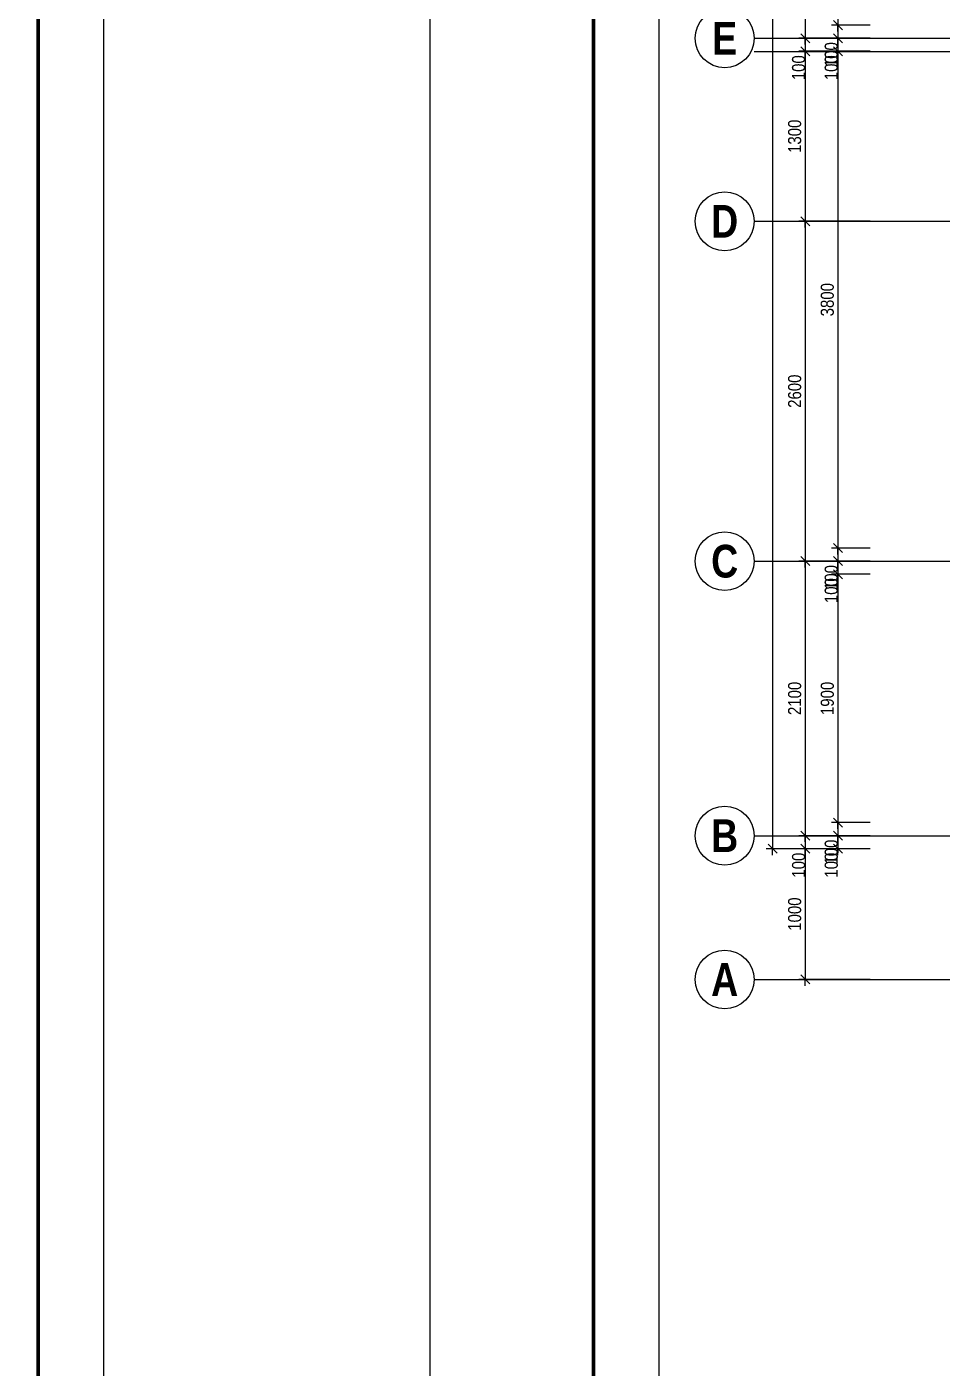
# Model space of a CAD drawing. Extents: x 0 to 206258, y -403073 to 0.
# Drawn here: x 133419 to 140424, y -39065 to -28805 of the extents above; entities that cross this region are included whole.
import ezdxf
from ezdxf.enums import TextEntityAlignment as Align
from ezdxf.lldxf.tags import DXFTag

# ---------------------------------------------------------------- set-up
doc = ezdxf.new("R2010")
doc.units = 0
doc.header["$LTSCALE"] = 1000
for name, color, linetype in [('Axis Circle(Dir 1)', 150, 'Continuous'), ('Axis Label(Dir 1)', 7, 'Continuous'), ('Axis Line(Dir 1)', 8, 'CENTER2'), ('Dimension Line', 5, 'Continuous'), ('SHEETSUMMARY-50', 1, 'Continuous'), ('SheetView', 40, 'Continuous'), ('SheetViewOut', 231, 'Continuous')]:
    doc.layers.add(name, color=color, linetype=linetype)
doc.layers.add('Ghost Axis Line', color=254, linetype='Continuous', true_color=0xbebebe)
doc.styles.add('Axis Label(Dir 1)', font='ARIALNB.TTF', dxfattribs={"height": 250})
doc.styles.add('Dimension Text', font='ARIALN.TTF', dxfattribs={"height": 100})
tags = doc.linetypes.add('CENTER2', pattern=[1.125, 0.75, -0.125, 0.125, -0.125]).pattern_tags.tags
tags[10:11] = [DXFTag(74, 4), DXFTag(75, 0), DXFTag(340, '0'), DXFTag(46, 0.0), DXFTag(50, 0.0), DXFTag(44, 0.0), DXFTag(45, 0.0)]
tags[8:9] = [DXFTag(74, 4), DXFTag(75, 0), DXFTag(340, '0'), DXFTag(46, 0.0), DXFTag(50, 0.0), DXFTag(44, 0.0), DXFTag(45, 0.0)]
tags[6:7] = [DXFTag(74, 4), DXFTag(75, 0), DXFTag(340, '0'), DXFTag(46, 0.0), DXFTag(50, 0.0), DXFTag(44, 0.0), DXFTag(45, 0.0)]
tags[4:5] = [DXFTag(74, 4), DXFTag(75, 0), DXFTag(340, '0'), DXFTag(46, 0.0), DXFTag(50, 0.0), DXFTag(44, 0.0), DXFTag(45, 0.0)]
doc.dimstyles.get("Standard").update_dxf_attribs({"dimtxt": 100, "dimasz": 30, "dimexe": 48.3, "dimexo": 103.5, "dimgap": 30, "dimtad": 1, "dimtoh": 1, "dimdec": 1, "dimdsep": 46, "dimtxsty": 'Dimension Text', "dimblk": 'PCDIM_TICK', "dimcen": 0.09, "dimclrd": 5, "dimclre": 5, "dimclrt": 5, "dimadec": 1, "dimazin": 0, "dimtp": 1, "dimtm": 1, "dimtfac": 1, "dimtdec": 4, "dimtofl": 0, "dimtmove": 0, "dimatfit": 3, "dimfxl": 1, "dimtolj": 1, "dimtzin": 0, "dimarcsym": 0})

# ---------------------------------------------------------------- blocks, each defined once
blk = doc.blocks.new('PCDIM_TICK')
at = {"layer": 'Dimension Line', "color": 0, "transparency": 33554687}
for p, q in [((1.15, 1.15), (-1.15, -1.15)), ((1.61, 0), (0, 0))]:
    blk.add_line(p, q, dxfattribs=at)
blk = doc.blocks.new('*U1274')
at = {"layer": 'Dimension Line', "color": 5, "true_color": 0x0000ff, "transparency": 16777216}
for p, q in [((139872, -26792), (139578, -26792)), ((139626, -26792), (139626, -28792)), ((139872, -28792), (139578, -28792))]:
    blk.add_line(p, q, dxfattribs=at)
at = {"layer": 'Dimension Line', "color": 5, "true_color": 0x0000ff, "transparency": 16777216, "xscale": 30, "yscale": 30}
for p, rotation in [((139626, -26792), 89.99999999999447), ((139626, -28792), 269.9999999999834)]:
    blk.add_blockref('PCDIM_TICK', p, dxfattribs=dict(at, rotation=rotation))
at = {"layer": 'Dimension Line', "color": 5, "true_color": 0x0000ff, "transparency": 16777216, "insert": (139596, -27792), "char_height": 100, "width": 247.25, "attachment_point": 8, "rotation": 90, "style": 'Dimension Text'}
blk.add_mtext('2000', dxfattribs=at)
blk = doc.blocks.new('*U1275')
at = {"layer": 'Dimension Line', "color": 5, "true_color": 0x0000ff, "transparency": 16777216}
for p, q in [((139872, -28792), (139578, -28792)), ((139626, -28792), (139626, -28892)), ((139872, -28892), (139578, -28892)), ((139626, -28892), (139626, -28922))]:
    blk.add_line(p, q, dxfattribs=at)
at = {"layer": 'Dimension Line', "color": 5, "true_color": 0x0000ff, "transparency": 16777216, "xscale": 30, "yscale": 30}
for p, rotation in [((139626, -28792), 89.99999999999447), ((139626, -28892), 269.9999999999834)]:
    blk.add_blockref('PCDIM_TICK', p, dxfattribs=dict(at, rotation=rotation))
at = {"layer": 'Dimension Line', "color": 5, "true_color": 0x0000ff, "transparency": 16777216, "insert": (139626, -28922), "char_height": 100, "width": 173.93, "attachment_point": 9, "rotation": 90, "style": 'Dimension Text'}
blk.add_mtext('100', dxfattribs=at)
blk = doc.blocks.new('*U1276')
at = {"layer": 'Dimension Line', "color": 5, "true_color": 0x0000ff, "transparency": 16777216}
for p, q in [((139872, -28892), (139578, -28892)), ((139626, -28892), (139626, -28992)), ((139872, -28992), (139578, -28992)), ((139626, -28992), (139626, -29022))]:
    blk.add_line(p, q, dxfattribs=at)
at = {"layer": 'Dimension Line', "color": 5, "true_color": 0x0000ff, "transparency": 16777216, "xscale": 30, "yscale": 30}
for p, rotation in [((139626, -28892), 89.99999999999447), ((139626, -28992), 269.9999999999834)]:
    blk.add_blockref('PCDIM_TICK', p, dxfattribs=dict(at, rotation=rotation))
at = {"layer": 'Dimension Line', "color": 5, "true_color": 0x0000ff, "transparency": 16777216, "insert": (139626, -29022), "char_height": 100, "width": 173.93, "attachment_point": 9, "rotation": 90, "style": 'Dimension Text'}
blk.add_mtext('100', dxfattribs=at)
blk = doc.blocks.new('*U1277')
at = {"layer": 'Dimension Line', "color": 5, "true_color": 0x0000ff, "transparency": 16777216}
for p, q in [((139872, -28992), (139578, -28992)), ((139626, -28992), (139626, -32792)), ((139872, -32792), (139578, -32792))]:
    blk.add_line(p, q, dxfattribs=at)
at = {"layer": 'Dimension Line', "color": 5, "true_color": 0x0000ff, "transparency": 16777216, "xscale": 30, "yscale": 30}
for p, rotation in [((139626, -28992), 89.99999999999447), ((139626, -32792), 269.9999999999834)]:
    blk.add_blockref('PCDIM_TICK', p, dxfattribs=dict(at, rotation=rotation))
at = {"layer": 'Dimension Line', "color": 5, "true_color": 0x0000ff, "transparency": 16777216, "insert": (139596, -30892), "char_height": 100, "width": 245.98, "attachment_point": 8, "rotation": 90, "style": 'Dimension Text'}
blk.add_mtext('3800', dxfattribs=at)
blk = doc.blocks.new('*U1278')
at = {"layer": 'Dimension Line', "color": 5, "true_color": 0x0000ff, "transparency": 16777216}
for p, q in [((139872, -32792), (139578, -32792)), ((139626, -32792), (139626, -32892)), ((139872, -32892), (139578, -32892)), ((139626, -32892), (139626, -32922))]:
    blk.add_line(p, q, dxfattribs=at)
at = {"layer": 'Dimension Line', "color": 5, "true_color": 0x0000ff, "transparency": 16777216, "xscale": 30, "yscale": 30}
for p, rotation in [((139626, -32792), 89.99999999999447), ((139626, -32892), 269.9999999999834)]:
    blk.add_blockref('PCDIM_TICK', p, dxfattribs=dict(at, rotation=rotation))
at = {"layer": 'Dimension Line', "color": 5, "true_color": 0x0000ff, "transparency": 16777216, "insert": (139626, -32922), "char_height": 100, "width": 173.93, "attachment_point": 9, "rotation": 90, "style": 'Dimension Text'}
blk.add_mtext('100', dxfattribs=at)
blk = doc.blocks.new('*U1279')
at = {"layer": 'Dimension Line', "color": 5, "true_color": 0x0000ff, "transparency": 16777216}
for p, q in [((139872, -32892), (139578, -32892)), ((139626, -32892), (139626, -32992)), ((139872, -32992), (139578, -32992)), ((139626, -32992), (139626, -33022))]:
    blk.add_line(p, q, dxfattribs=at)
at = {"layer": 'Dimension Line', "color": 5, "true_color": 0x0000ff, "transparency": 16777216, "xscale": 30, "yscale": 30}
for p, rotation in [((139626, -32892), 89.99999999999447), ((139626, -32992), 269.9999999999834)]:
    blk.add_blockref('PCDIM_TICK', p, dxfattribs=dict(at, rotation=rotation))
at = {"layer": 'Dimension Line', "color": 5, "true_color": 0x0000ff, "transparency": 16777216, "insert": (139626, -33022), "char_height": 100, "width": 173.93, "attachment_point": 9, "rotation": 90, "style": 'Dimension Text'}
blk.add_mtext('100', dxfattribs=at)
blk = doc.blocks.new('*U1280')
at = {"layer": 'Dimension Line', "color": 5, "true_color": 0x0000ff, "transparency": 16777216}
for p, q in [((139872, -32992), (139578, -32992)), ((139626, -32992), (139626, -34892)), ((139872, -34892), (139578, -34892))]:
    blk.add_line(p, q, dxfattribs=at)
at = {"layer": 'Dimension Line', "color": 5, "true_color": 0x0000ff, "transparency": 16777216, "xscale": 30, "yscale": 30}
for p, rotation in [((139626, -32992), 89.99999999999447), ((139626, -34892), 269.9999999999834)]:
    blk.add_blockref('PCDIM_TICK', p, dxfattribs=dict(at, rotation=rotation))
at = {"layer": 'Dimension Line', "color": 5, "true_color": 0x0000ff, "transparency": 16777216, "insert": (139596, -33942), "char_height": 100, "width": 238.4, "attachment_point": 8, "rotation": 90, "style": 'Dimension Text'}
blk.add_mtext('1900', dxfattribs=at)
blk = doc.blocks.new('*U1281')
at = {"layer": 'Dimension Line', "color": 5, "true_color": 0x0000ff, "transparency": 16777216}
for p, q in [((139872, -34892), (139578, -34892)), ((139626, -34892), (139626, -34992)), ((139872, -34992), (139578, -34992)), ((139626, -34992), (139626, -35022))]:
    blk.add_line(p, q, dxfattribs=at)
at = {"layer": 'Dimension Line', "color": 5, "true_color": 0x0000ff, "transparency": 16777216, "xscale": 30, "yscale": 30}
for p, rotation in [((139626, -34892), 89.99999999999447), ((139626, -34992), 269.9999999999834)]:
    blk.add_blockref('PCDIM_TICK', p, dxfattribs=dict(at, rotation=rotation))
at = {"layer": 'Dimension Line', "color": 5, "true_color": 0x0000ff, "transparency": 16777216, "insert": (139626, -35022), "char_height": 100, "width": 173.93, "attachment_point": 9, "rotation": 90, "style": 'Dimension Text'}
blk.add_mtext('100', dxfattribs=at)
blk = doc.blocks.new('*U1282')
at = {"layer": 'Dimension Line', "color": 5, "true_color": 0x0000ff, "transparency": 16777216}
for p, q in [((139872, -34992), (139578, -34992)), ((139626, -34992), (139626, -35092)), ((139872, -35092), (139578, -35092)), ((139626, -35092), (139626, -35122))]:
    blk.add_line(p, q, dxfattribs=at)
at = {"layer": 'Dimension Line', "color": 5, "true_color": 0x0000ff, "transparency": 16777216, "xscale": 30, "yscale": 30}
for p, rotation in [((139626, -34992), 89.99999999999447), ((139626, -35092), 269.9999999999834)]:
    blk.add_blockref('PCDIM_TICK', p, dxfattribs=dict(at, rotation=rotation))
at = {"layer": 'Dimension Line', "color": 5, "true_color": 0x0000ff, "transparency": 16777216, "insert": (139626, -35122), "char_height": 100, "width": 173.93, "attachment_point": 9, "rotation": 90, "style": 'Dimension Text'}
blk.add_mtext('100', dxfattribs=at)
blk = doc.blocks.new('*U1291')
at = {"layer": 'Dimension Line', "color": 5, "true_color": 0x0000ff, "transparency": 16777216}
for p, q in [((139872, -26692), (139328, -26692)), ((139376, -26692), (139376, -28892)), ((139872, -28892), (139328, -28892))]:
    blk.add_line(p, q, dxfattribs=at)
at = {"layer": 'Dimension Line', "color": 5, "true_color": 0x0000ff, "transparency": 16777216, "xscale": 30, "yscale": 30}
for p, rotation in [((139376, -26692), 89.99999999999447), ((139376, -28892), 269.9999999999834)]:
    blk.add_blockref('PCDIM_TICK', p, dxfattribs=dict(at, rotation=rotation))
at = {"layer": 'Dimension Line', "color": 5, "true_color": 0x0000ff, "transparency": 16777216, "insert": (139346, -27792), "char_height": 100, "width": 247.25, "attachment_point": 8, "rotation": 90, "style": 'Dimension Text'}
blk.add_mtext('2200', dxfattribs=at)
blk = doc.blocks.new('*U1292')
at = {"layer": 'Dimension Line', "color": 5, "true_color": 0x0000ff, "transparency": 16777216}
for p, q in [((139872, -28892), (139328, -28892)), ((139376, -28892), (139376, -28992)), ((139872, -28992), (139328, -28992)), ((139376, -28992), (139376, -29022))]:
    blk.add_line(p, q, dxfattribs=at)
at = {"layer": 'Dimension Line', "color": 5, "true_color": 0x0000ff, "transparency": 16777216, "xscale": 30, "yscale": 30}
for p, rotation in [((139376, -28892), 89.99999999999447), ((139376, -28992), 269.9999999999834)]:
    blk.add_blockref('PCDIM_TICK', p, dxfattribs=dict(at, rotation=rotation))
at = {"layer": 'Dimension Line', "color": 5, "true_color": 0x0000ff, "transparency": 16777216, "insert": (139376, -29022), "char_height": 100, "width": 173.93, "attachment_point": 9, "rotation": 90, "style": 'Dimension Text'}
blk.add_mtext('100', dxfattribs=at)
blk = doc.blocks.new('*U1293')
at = {"layer": 'Dimension Line', "color": 5, "true_color": 0x0000ff, "transparency": 16777216}
for p, q in [((139872, -28992), (139328, -28992)), ((139376, -28992), (139376, -30292)), ((139872, -30292), (139328, -30292))]:
    blk.add_line(p, q, dxfattribs=at)
at = {"layer": 'Dimension Line', "color": 5, "true_color": 0x0000ff, "transparency": 16777216, "xscale": 30, "yscale": 30}
for p, rotation in [((139376, -28992), 89.99999999999447), ((139376, -30292), 269.9999999999834)]:
    blk.add_blockref('PCDIM_TICK', p, dxfattribs=dict(at, rotation=rotation))
at = {"layer": 'Dimension Line', "color": 5, "true_color": 0x0000ff, "transparency": 16777216, "insert": (139346, -29642), "char_height": 100, "width": 238.4, "attachment_point": 8, "rotation": 90, "style": 'Dimension Text'}
blk.add_mtext('1300', dxfattribs=at)
blk = doc.blocks.new('*U1294')
at = {"layer": 'Dimension Line', "color": 5, "true_color": 0x0000ff, "transparency": 16777216}
for p, q in [((139872, -30292), (139328, -30292)), ((139376, -30292), (139376, -32892)), ((139872, -32892), (139328, -32892))]:
    blk.add_line(p, q, dxfattribs=at)
at = {"layer": 'Dimension Line', "color": 5, "true_color": 0x0000ff, "transparency": 16777216, "xscale": 30, "yscale": 30}
for p, rotation in [((139376, -30292), 89.99999999999447), ((139376, -32892), 269.9999999999834)]:
    blk.add_blockref('PCDIM_TICK', p, dxfattribs=dict(at, rotation=rotation))
at = {"layer": 'Dimension Line', "color": 5, "true_color": 0x0000ff, "transparency": 16777216, "insert": (139346, -31592), "char_height": 100, "width": 247.25, "attachment_point": 8, "rotation": 90, "style": 'Dimension Text'}
blk.add_mtext('2600', dxfattribs=at)
blk = doc.blocks.new('*U1295')
at = {"layer": 'Dimension Line', "color": 5, "true_color": 0x0000ff, "transparency": 16777216}
for p, q in [((139872, -32892), (139328, -32892)), ((139376, -32892), (139376, -34992)), ((139872, -34992), (139328, -34992))]:
    blk.add_line(p, q, dxfattribs=at)
at = {"layer": 'Dimension Line', "color": 5, "true_color": 0x0000ff, "transparency": 16777216, "xscale": 30, "yscale": 30}
for p, rotation in [((139376, -32892), 89.99999999999447), ((139376, -34992), 269.9999999999834)]:
    blk.add_blockref('PCDIM_TICK', p, dxfattribs=dict(at, rotation=rotation))
at = {"layer": 'Dimension Line', "color": 5, "true_color": 0x0000ff, "transparency": 16777216, "insert": (139346, -33942), "char_height": 100, "width": 247.25, "attachment_point": 8, "rotation": 90, "style": 'Dimension Text'}
blk.add_mtext('2100', dxfattribs=at)
blk = doc.blocks.new('*U1296')
at = {"layer": 'Dimension Line', "color": 5, "true_color": 0x0000ff, "transparency": 16777216}
for p, q in [((139872, -34992), (139328, -34992)), ((139376, -34992), (139376, -35092)), ((139872, -35092), (139328, -35092)), ((139376, -35092), (139376, -35122))]:
    blk.add_line(p, q, dxfattribs=at)
at = {"layer": 'Dimension Line', "color": 5, "true_color": 0x0000ff, "transparency": 16777216, "xscale": 30, "yscale": 30}
for p, rotation in [((139376, -34992), 89.99999999999447), ((139376, -35092), 269.9999999999834)]:
    blk.add_blockref('PCDIM_TICK', p, dxfattribs=dict(at, rotation=rotation))
at = {"layer": 'Dimension Line', "color": 5, "true_color": 0x0000ff, "transparency": 16777216, "insert": (139376, -35122), "char_height": 100, "width": 173.93, "attachment_point": 9, "rotation": 90, "style": 'Dimension Text'}
blk.add_mtext('100', dxfattribs=at)
blk = doc.blocks.new('*U1297')
at = {"layer": 'Dimension Line', "color": 5, "true_color": 0x0000ff, "transparency": 16777216}
for p, q in [((139872, -35092), (139328, -35092)), ((139376, -35092), (139376, -36092)), ((139872, -36092), (139328, -36092))]:
    blk.add_line(p, q, dxfattribs=at)
at = {"layer": 'Dimension Line', "color": 5, "true_color": 0x0000ff, "transparency": 16777216, "xscale": 30, "yscale": 30}
for p, rotation in [((139376, -35092), 89.99999999999447), ((139376, -36092), 269.9999999999834)]:
    blk.add_blockref('PCDIM_TICK', p, dxfattribs=dict(at, rotation=rotation))
at = {"layer": 'Dimension Line', "color": 5, "true_color": 0x0000ff, "transparency": 16777216, "insert": (139346, -35592), "char_height": 100, "width": 238.4, "attachment_point": 8, "rotation": 90, "style": 'Dimension Text'}
blk.add_mtext('1000', dxfattribs=at)
blk = doc.blocks.new('*U1298')
at = {"layer": 'Dimension Line', "color": 5, "true_color": 0x0000ff, "transparency": 16777216}
for p, q in [((139872, -16192), (139078, -16192)), ((139126, -16192), (139126, -35092)), ((139872, -35092), (139078, -35092))]:
    blk.add_line(p, q, dxfattribs=at)
at = {"layer": 'Dimension Line', "color": 5, "true_color": 0x0000ff, "transparency": 16777216, "xscale": 30, "yscale": 30}
for p, rotation in [((139126, -16192), 89.99999999999447), ((139126, -35092), 269.9999999999834)]:
    blk.add_blockref('PCDIM_TICK', p, dxfattribs=dict(at, rotation=rotation))
at = {"layer": 'Dimension Line', "color": 5, "true_color": 0x0000ff, "transparency": 16777216, "insert": (139096, -25642), "char_height": 100, "width": 302.88, "attachment_point": 8, "rotation": 90, "style": 'Dimension Text'}
blk.add_mtext('18900', dxfattribs=at)

msp = doc.modelspace()

# ---------------------------------------------------------------- linework, layer by layer
at = {"layer": 'Axis Circle(Dir 1)', "transparency": 33554687}
for centre in [(138759.29, -28892.207), (138759.29, -30292.207), (138759.29, -32892.207), (138759.29, -34992.207), (138759.29, -36092.207)]:
    msp.add_circle(centre, 225, dxfattribs=at)
at = {"layer": 'Axis Line(Dir 1)', "transparency": 33554687}
for points in [[(138984.29, -28892.207), (156784.29, -28892.207)], [(138984.29, -30292.207), (156784.29, -30292.207)], [(138984.29, -32892.207), (156784.29, -32892.207)], [(138984.29, -34992.207), (156784.29, -34992.207)], [(138984.29, -36092.207), (156784.29, -36092.207)]]:
    msp.add_lwpolyline(points, dxfattribs=at)
at = {"layer": 'Ghost Axis Line', "transparency": 33554687}
msp.add_lwpolyline([(138984.29, -28992.207), (156784.29, -28992.207)], dxfattribs=at)
at = {"layer": 'SHEETSUMMARY-50', "transparency": 33554687, "const_width": 28}
for points in [[(75804.79, -12146.707), (75804.79, -53196.707), (133504.79, -53196.707), (133504.79, -12146.707), (75804.79, -12146.707), (75804.79, -12146.707)], [(137754.79, -12146.707), (137754.79, -53196.707), (195454.79, -53196.707), (195454.79, -12146.707), (137754.79, -12146.707), (137754.79, -12146.707)]]:
    msp.add_lwpolyline(points, close=True, dxfattribs=at)
at = {"layer": 'SheetView', "transparency": 33554687}
msp.add_lwpolyline([(138254.79, -12646.707), (138254.79, -52696.707), (187205.305, -52696.707), (187205.305, -12646.707)], close=True, dxfattribs=at)
at = {"layer": 'SheetViewOut', "transparency": 33554687}
for points in [[(74554.79, -53696.707), (74554.79, -11646.707), (134004.79, -11646.707), (134004.79, -53696.707)], [(136504.79, -53696.707), (136504.79, -11646.707), (195954.79, -11646.707), (195954.79, -53696.707)]]:
    msp.add_lwpolyline(points, close=True, dxfattribs=at)

# ---------------------------------------------------------------- texts
at = {"layer": 'Axis Label(Dir 1)', "transparency": 33554687, "style": 'Axis Label(Dir 1)'}
for s, p in [('E', (138759.29, -28892.207)), ('D', (138759.29, -30292.207)), ('C', (138759.29, -32892.207)), ('B', (138759.29, -34992.207)), ('A', (138759.29, -36092.207))]:
    msp.add_text(s, height=250, dxfattribs=at).set_placement(p, align=Align.MIDDLE_CENTER)

# ---------------------------------------------------------------- dimensions: what is measured, and where the dimension line sits
at = {"layer": 'Dimension Line', "transparency": 33554687}
for base, p1, p2, picture, middle in [((139125.856, -25642.207), (139975.856, -16192.207), (139975.856, -35092.207), '*U1298', (139125.856, -25642.207)), ((139375.856, -27792.207), (139975.856, -26692.207), (139975.856, -28892.207), '*U1291', (139375.856, -27792.207)), ((139625.856, -27792.207), (139975.856, -26792.207), (139975.856, -28792.207), '*U1274', (139625.856, -27792.207)), ((139625.856, -28842.207), (139975.856, -28792.207), (139975.856, -28892.207), '*U1275', (139625.856, -28842.207)), ((139375.856, -28942.207), (139975.856, -28892.207), (139975.856, -28992.207), '*U1292', (139375.856, -28942.207)), ((139625.856, -28942.207), (139975.856, -28892.207), (139975.856, -28992.207), '*U1276', (139625.856, -28942.207)), ((139375.856, -29642.207), (139975.856, -28992.207), (139975.856, -30292.207), '*U1293', (139375.856, -29642.207)), ((139625.856, -30892.207), (139975.856, -28992.207), (139975.856, -32792.207), '*U1277', (139625.856, -30892.207)), ((139375.856, -31592.207), (139975.856, -30292.207), (139975.856, -32892.207), '*U1294', (139375.856, -31592.207)), ((139625.856, -32842.207), (139975.856, -32792.207), (139975.856, -32892.207), '*U1278', (139625.856, -32842.207)), ((139375.856, -33942.207), (139975.856, -32892.207), (139975.856, -34992.207), '*U1295', (139375.856, -33942.207)), ((139625.856, -32942.207), (139975.856, -32892.207), (139975.856, -32992.207), '*U1279', (139625.856, -32942.207)), ((139625.856, -33942.207), (139975.856, -32992.207), (139975.856, -34892.207), '*U1280', (139625.856, -33942.207)), ((139625.856, -34942.207), (139975.856, -34892.207), (139975.856, -34992.207), '*U1281', (139625.856, -34942.207)), ((139375.856, -35042.207), (139975.856, -34992.207), (139975.856, -35092.207), '*U1296', (139375.856, -35042.207)), ((139625.856, -35042.207), (139975.856, -34992.207), (139975.856, -35092.207), '*U1282', (139625.856, -35042.207)), ((139375.856, -35592.207), (139975.856, -35092.207), (139975.856, -36092.207), '*U1297', (139375.856, -35592.207))]:
    dim = msp.add_linear_dim(base=base, p1=p1, p2=p2, angle=270, dimstyle='Standard', override={"dimscale": 1, "dimtxt": 100, "dimasz": 30, "dimexe": 48.3, "dimexo": 103.5, "dimgap": 30, "dimtad": 1, "dimtih": 0, "dimdec": 1, "dimlfac": 1, "dimzin": 8, "dimlunit": 2, "dimpost": '', "dimtxsty": 'Dimension Text', "dimblk": 'PCDIM_TICK', "dimse1": 0, "dimse2": 0, "dimsd2": 0, "dimclrd": 5, "dimclre": 5, "dimclrt": 5, "dimaunit": 0, "dimadec": 1, "dimazin": 0, "dimtol": 0, "dimtp": 1, "dimtm": 1, "dimtmove": 0}, dxfattribs=at)
    dim.commit()
    dim.dimension.update_dxf_attribs({"geometry": picture, "text_midpoint": middle})

doc.saveas('drawing.dxf')
